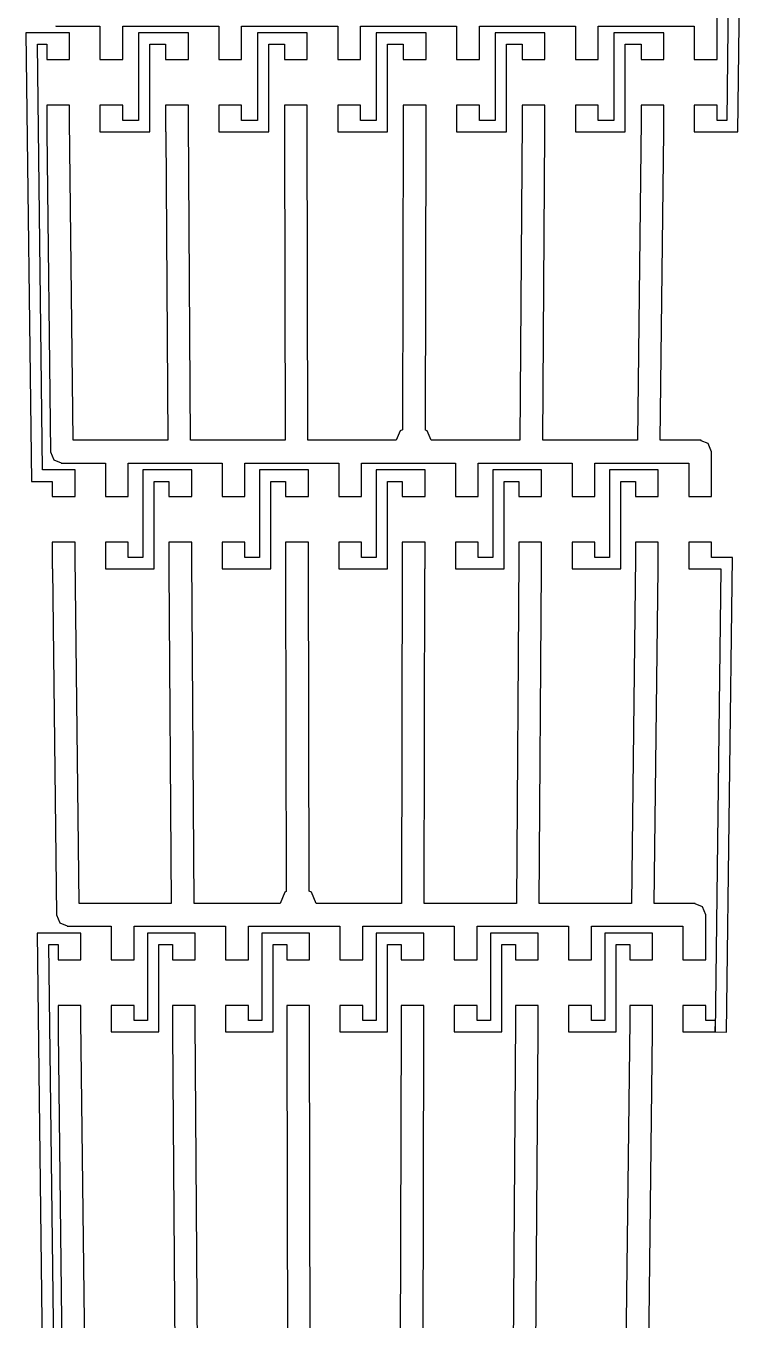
# Model space of a CAD drawing. Header units: metres. Extents: x 1 to 104, y 0 to 275.
# Drawn here: x 2.1 to 49.3, y 84.9 to 170 of the extents above; entities that cross this region are included whole.
import ezdxf

# ---------------------------------------------------------------- set-up
doc = ezdxf.new("R2010")
doc.units = ezdxf.units.M

msp = doc.modelspace()

# ---------------------------------------------------------------- linework, layer by layer
for p, q in [((48.913, 163.03), (49.2534, 190.897)), ((48.4944, 190.158), (48.1722, 163.789)), ((47.538, 167.789), (47.538, 170.739)), ((2.83865, 169.546), (2.08871, 169.537)), ((2.08871, 169.537), (2.44888, 140.057)), ((2.83875, 169.539), (2.83865, 169.546)), ((4.96196, 169.539), (2.83875, 169.539)), ((4.05412, 170.008), (4.05412, 169.989)), ((4.05412, 169.989), (6.96196, 169.989)), ((4.96196, 167.789), (4.96196, 169.539)), ((6.96196, 169.989), (6.96196, 167.789)), ((8.46196, 169.989), (14.7772, 169.989)), ((8.46196, 167.789), (8.46196, 169.989)), ((12.7772, 169.539), (9.49457, 169.539)), ((9.49457, 169.539), (9.49457, 163.789)), ((12.7772, 167.789), (12.7772, 169.539)), ((14.7772, 169.989), (14.7772, 167.789)), ((16.2772, 167.789), (16.2772, 169.989)), ((16.2772, 169.989), (22.5924, 169.989)), ((20.5924, 169.539), (17.3098, 169.539)), ((17.3098, 169.539), (17.3098, 163.789)), ((20.5924, 167.789), (20.5924, 169.539)), ((22.5924, 169.989), (22.5924, 167.789)), ((24.0924, 167.789), (24.0924, 169.989)), ((24.0924, 169.989), (30.4076, 169.989)), ((28.4076, 169.539), (25.125, 169.539)), ((25.125, 169.539), (25.125, 163.789)), ((28.4076, 167.789), (28.4076, 169.539)), ((30.4076, 169.989), (30.4076, 167.789)), ((31.9076, 167.789), (31.9076, 169.989)), ((31.9076, 169.989), (38.2228, 169.989)), ((36.2228, 169.539), (32.9402, 169.539)), ((32.9402, 169.539), (32.9402, 163.789)), ((36.2228, 167.789), (36.2228, 169.539)), ((38.2228, 169.989), (38.2228, 167.789)), ((39.7228, 167.789), (39.7228, 169.989)), ((39.7228, 169.989), (46.038, 169.989)), ((44.038, 169.539), (40.7554, 169.539)), ((40.7554, 169.539), (40.7554, 163.789)), ((44.038, 167.789), (44.038, 169.539)), ((46.038, 169.989), (46.038, 167.789)), ((3.18977, 140.807), (2.8479, 168.789)), ((2.8479, 168.789), (3.46196, 168.789)), ((3.46196, 168.789), (3.46196, 167.789)), ((10.2446, 168.789), (11.2772, 168.789)), ((10.2446, 163.039), (10.2446, 168.789)), ((11.2772, 168.789), (11.2772, 167.789)), ((18.0598, 168.789), (19.0924, 168.789)), ((18.0598, 163.039), (18.0598, 168.789)), ((19.0924, 168.789), (19.0924, 167.789)), ((25.875, 168.789), (26.9076, 168.789)), ((25.875, 163.039), (25.875, 168.789)), ((26.9076, 168.789), (26.9076, 167.789)), ((33.6902, 168.789), (34.7228, 168.789)), ((33.6902, 163.039), (33.6902, 168.789)), ((34.7228, 168.789), (34.7228, 167.789)), ((41.5054, 168.789), (42.538, 168.789)), ((41.5054, 163.039), (41.5054, 168.789)), ((42.538, 168.789), (42.538, 167.789)), ((3.46196, 167.789), (4.96196, 167.789)), ((6.96196, 167.789), (8.46196, 167.789)), ((11.2772, 167.789), (12.7772, 167.789)), ((14.7772, 167.789), (16.2772, 167.789)), ((19.0924, 167.789), (20.5924, 167.789)), ((22.5924, 167.789), (24.0924, 167.789)), ((26.9076, 167.789), (28.4076, 167.789)), ((30.4076, 167.789), (31.9076, 167.789)), ((34.7228, 167.789), (36.2228, 167.789)), ((38.2228, 167.789), (39.7228, 167.789)), ((42.538, 167.789), (44.038, 167.789)), ((46.038, 167.789), (47.538, 167.789)), ((4.96196, 164.789), (3.46196, 164.789)), ((3.46196, 164.789), (3.46196, 163.039)), ((4.96196, 163.789), (4.96196, 164.789)), ((8.46196, 164.789), (6.96196, 164.789)), ((6.96196, 164.789), (6.96196, 163.039)), ((8.46196, 163.789), (8.46196, 164.789)), ((12.7772, 164.789), (11.2772, 164.789)), ((11.2772, 164.789), (11.2772, 163.039)), ((12.7772, 163.789), (12.7772, 164.789)), ((16.2772, 164.789), (14.7772, 164.789)), ((14.7772, 164.789), (14.7772, 163.039)), ((16.2772, 163.789), (16.2772, 164.789)), ((20.5924, 164.789), (19.0924, 164.789)), ((19.0924, 164.789), (19.0924, 163.039)), ((20.5924, 163.789), (20.5924, 164.789)), ((24.0924, 164.789), (22.5924, 164.789)), ((22.5924, 164.789), (22.5924, 163.039)), ((24.0924, 163.789), (24.0924, 164.789)), ((28.4076, 164.789), (26.9076, 164.789)), ((26.9076, 164.789), (26.9076, 163.789)), ((28.4076, 163.039), (28.4076, 164.789)), ((31.9076, 164.789), (30.4076, 164.789)), ((30.4076, 164.789), (30.4076, 163.039)), ((31.9076, 163.789), (31.9076, 164.789)), ((36.2228, 164.789), (34.7228, 164.789)), ((34.7228, 164.789), (34.7228, 163.789)), ((36.2228, 163.039), (36.2228, 164.789)), ((39.7228, 164.789), (38.2228, 164.789)), ((38.2228, 164.789), (38.2228, 163.039)), ((39.7228, 163.789), (39.7228, 164.789)), ((44.038, 164.789), (42.538, 164.789)), ((42.538, 164.789), (42.538, 163.789)), ((44.038, 163.039), (44.038, 164.789)), ((47.538, 164.789), (46.038, 164.789)), ((46.038, 164.789), (46.038, 163.039)), ((47.538, 163.789), (47.538, 164.789)), ((5.20256, 142.757), (4.96196, 163.789)), ((9.49457, 163.789), (8.46196, 163.789)), ((12.9215, 142.757), (12.7772, 163.789)), ((17.3098, 163.789), (16.2772, 163.789)), ((20.6405, 142.757), (20.5924, 163.789)), ((25.125, 163.789), (24.0924, 163.789)), ((26.9076, 163.789), (26.8611, 143.457)), ((32.9402, 163.789), (31.9076, 163.789)), ((34.7228, 163.789), (34.5784, 142.757)), ((40.7554, 163.789), (39.7228, 163.789)), ((42.538, 163.789), (42.2974, 142.757)), ((48.1722, 163.789), (47.538, 163.789)), ((3.46196, 163.039), (3.47054, 163.039)), ((3.47054, 163.039), (3.71114, 142.007)), ((6.96196, 163.039), (10.2446, 163.039)), ((11.2772, 163.039), (11.2823, 163.039)), ((11.2823, 163.039), (11.4215, 142.757)), ((14.7772, 163.039), (18.0598, 163.039)), ((19.0924, 163.039), (19.0941, 163.039)), ((19.0941, 163.039), (19.1405, 142.757)), ((22.5924, 163.039), (25.875, 163.039)), ((28.361, 143.436), (28.4059, 163.039)), ((28.4059, 163.039), (28.4076, 163.039)), ((30.4076, 163.039), (33.6902, 163.039)), ((36.0784, 142.757), (36.2177, 163.039)), ((36.2177, 163.039), (36.2228, 163.039)), ((38.2228, 163.039), (41.5054, 163.039)), ((43.7974, 142.757), (44.0294, 163.039)), ((44.0294, 163.039), (44.038, 163.039)), ((46.038, 163.039), (48.163, 163.039)), ((48.163, 163.039), (48.913, 163.03)), ((26.7013, 143.391), (26.4388, 142.757)), ((26.8611, 143.457), (26.7013, 143.391)), ((28.4691, 143.391), (28.361, 143.436)), ((28.7317, 142.757), (28.4691, 143.391)), ((11.4215, 142.757), (5.20256, 142.757)), ((19.1405, 142.757), (12.9215, 142.757)), ((26.4388, 142.757), (20.6405, 142.757)), ((34.5784, 142.757), (28.7317, 142.757)), ((42.2974, 142.757), (36.0784, 142.757)), ((46.4937, 142.757), (43.7974, 142.757)), ((46.4937, 142.729), (46.4937, 142.757)), ((46.9564, 142.538), (46.4937, 142.729)), ((47.1761, 142.007), (46.9564, 142.538)), ((3.71114, 142.007), (3.93082, 141.477)), ((3.93082, 141.477), (4.41605, 141.276)), ((4.41605, 141.276), (4.41605, 141.257)), ((4.41605, 141.257), (7.32388, 141.257)), ((7.32388, 141.257), (7.32388, 139.057)), ((8.82388, 141.257), (14.9943, 141.257)), ((8.82388, 139.057), (8.82388, 141.257)), ((14.9943, 141.257), (14.9943, 139.057)), ((16.4943, 139.057), (16.4943, 141.257)), ((16.4943, 141.257), (22.6648, 141.257)), ((22.6648, 141.257), (22.6648, 139.057)), ((24.1648, 139.057), (24.1648, 141.257)), ((24.1648, 141.257), (30.3352, 141.257)), ((30.3352, 141.257), (30.3352, 139.057)), ((31.8352, 139.057), (31.8352, 141.257)), ((31.8352, 141.257), (38.0057, 141.257)), ((38.0057, 141.257), (38.0057, 139.057)), ((39.5057, 139.057), (39.5057, 141.257)), ((39.5057, 141.257), (45.6761, 141.257)), ((45.6761, 141.257), (45.6761, 139.057)), ((47.1761, 139.057), (47.1761, 142.007)), ((5.32388, 140.807), (3.18977, 140.807)), ((5.32388, 139.057), (5.32388, 140.807)), ((12.9943, 140.807), (9.7841, 140.807)), ((9.7841, 140.807), (9.7841, 135.057)), ((12.9943, 139.057), (12.9943, 140.807)), ((20.6648, 140.807), (17.4545, 140.807)), ((17.4545, 140.807), (17.4545, 135.057)), ((20.6648, 139.057), (20.6648, 140.807)), ((28.3352, 140.807), (25.125, 140.807)), ((25.125, 140.807), (25.125, 135.057)), ((28.3352, 139.057), (28.3352, 140.807)), ((36.0057, 140.807), (32.7954, 140.807)), ((32.7954, 140.807), (32.7954, 135.057)), ((36.0057, 139.057), (36.0057, 140.807)), ((43.6761, 140.807), (40.4659, 140.807)), ((40.4659, 140.807), (40.4659, 135.057)), ((43.6761, 139.057), (43.6761, 140.807)), ((2.44888, 140.057), (2.82388, 140.062)), ((2.82388, 140.062), (2.82388, 140.057)), ((2.82388, 140.057), (3.82388, 140.057)), ((3.82388, 140.057), (3.82388, 139.057)), ((10.5341, 140.057), (11.4943, 140.057)), ((10.5341, 134.307), (10.5341, 140.057)), ((11.4943, 140.057), (11.4943, 139.057)), ((18.2045, 140.057), (19.1648, 140.057)), ((18.2045, 134.307), (18.2045, 140.057)), ((19.1648, 140.057), (19.1648, 139.057)), ((25.875, 140.057), (26.8352, 140.057)), ((25.875, 134.307), (25.875, 140.057)), ((26.8352, 140.057), (26.8352, 139.057)), ((33.5454, 140.057), (34.5057, 140.057)), ((33.5454, 134.307), (33.5454, 140.057)), ((34.5057, 140.057), (34.5057, 139.057)), ((41.2159, 140.057), (42.1761, 140.057)), ((41.2159, 134.307), (41.2159, 140.057)), ((42.1761, 140.057), (42.1761, 139.057)), ((3.82388, 139.057), (5.32388, 139.057)), ((7.32388, 139.057), (8.82388, 139.057)), ((11.4943, 139.057), (12.9943, 139.057)), ((14.9943, 139.057), (16.4943, 139.057)), ((19.1648, 139.057), (20.6648, 139.057)), ((22.6648, 139.057), (24.1648, 139.057)), ((26.8352, 139.057), (28.3352, 139.057)), ((30.3352, 139.057), (31.8352, 139.057)), ((34.5057, 139.057), (36.0057, 139.057)), ((38.0057, 139.057), (39.5057, 139.057)), ((42.1761, 139.057), (43.6761, 139.057)), ((45.6761, 139.057), (47.1761, 139.057)), ((5.32388, 136.057), (3.82388, 136.057)), ((3.82388, 136.057), (3.82388, 134.307)), ((5.32388, 135.057), (5.32388, 136.057)), ((8.82388, 136.057), (7.32388, 136.057)), ((7.32388, 136.057), (7.32388, 134.307)), ((8.82388, 135.057), (8.82388, 136.057)), ((12.9943, 136.057), (11.4943, 136.057)), ((11.4943, 136.057), (11.4943, 134.307)), ((12.9943, 135.057), (12.9943, 136.057)), ((16.4943, 136.057), (14.9943, 136.057)), ((14.9943, 136.057), (14.9943, 134.307)), ((16.4943, 135.057), (16.4943, 136.057)), ((20.6648, 136.057), (19.1648, 136.057)), ((19.1648, 136.057), (19.1648, 134.307)), ((20.6648, 135.057), (20.6648, 136.057)), ((24.1648, 136.057), (22.6648, 136.057)), ((22.6648, 136.057), (22.6648, 134.307)), ((24.1648, 135.057), (24.1648, 136.057)), ((28.3352, 136.057), (26.8352, 136.057)), ((26.8352, 136.057), (26.8352, 135.057)), ((28.3352, 134.307), (28.3352, 136.057)), ((31.8352, 136.057), (30.3352, 136.057)), ((30.3352, 136.057), (30.3352, 134.307)), ((31.8352, 135.057), (31.8352, 136.057)), ((36.0057, 136.057), (34.5057, 136.057)), ((34.5057, 136.057), (34.5057, 135.057)), ((36.0057, 134.307), (36.0057, 136.057)), ((39.5057, 136.057), (38.0057, 136.057)), ((38.0057, 136.057), (38.0057, 134.307)), ((39.5057, 135.057), (39.5057, 136.057)), ((43.6761, 136.057), (42.1761, 136.057)), ((42.1761, 136.057), (42.1761, 135.057)), ((43.6761, 134.307), (43.6761, 136.057)), ((47.1761, 136.057), (45.6761, 136.057)), ((45.6761, 136.057), (45.6761, 134.307)), ((47.1761, 135.057), (47.1761, 136.057)), ((5.58595, 112.317), (5.32388, 135.057)), ((9.7841, 135.057), (8.82388, 135.057)), ((13.1516, 112.317), (12.9943, 135.057)), ((17.4545, 135.057), (16.4943, 135.057)), ((20.7153, 113.117), (20.6648, 135.057)), ((25.125, 135.057), (24.1648, 135.057)), ((26.8352, 135.057), (26.7828, 112.317)), ((32.7954, 135.057), (31.8352, 135.057)), ((34.5057, 135.057), (34.3484, 112.317)), ((40.4659, 135.057), (39.5057, 135.057)), ((42.1761, 135.057), (41.914, 112.317)), ((48.2926, 135.057), (47.1761, 135.057)), ((48.1676, 103.858), (48.5486, 135.046)), ((48.2926, 135.049), (48.2926, 135.057)), ((48.5486, 135.046), (48.2926, 135.049)), ((3.82388, 134.307), (3.83253, 134.307)), ((3.83253, 134.307), (4.09459, 111.567)), ((7.32388, 134.307), (10.5341, 134.307)), ((11.4943, 134.307), (11.4995, 134.307)), ((11.4995, 134.307), (11.6516, 112.317)), ((14.9943, 134.307), (18.2045, 134.307)), ((19.1648, 134.307), (19.1665, 134.307)), ((19.1665, 134.307), (19.2154, 113.096)), ((22.6648, 134.307), (25.875, 134.307)), ((28.2828, 112.317), (28.3335, 134.307)), ((28.3335, 134.307), (28.3352, 134.307)), ((30.3352, 134.307), (33.5454, 134.307)), ((35.8484, 112.317), (36.0005, 134.307)), ((36.0005, 134.307), (36.0057, 134.307)), ((38.0057, 134.307), (41.2159, 134.307)), ((43.414, 112.317), (43.6675, 134.307)), ((43.6675, 134.307), (43.6761, 134.307)), ((45.6761, 134.307), (47.7896, 134.307)), ((47.7896, 134.307), (47.4176, 103.867)), ((11.6516, 112.317), (5.58595, 112.317)), ((18.8036, 112.317), (13.1516, 112.317)), ((19.1076, 113.051), (18.8036, 112.317)), ((19.2154, 113.096), (19.1076, 113.051)), ((20.8754, 113.051), (20.7153, 113.117)), ((21.1793, 112.317), (20.8754, 113.051)), ((26.7828, 112.317), (21.1793, 112.317)), ((34.3484, 112.317), (28.2828, 112.317)), ((41.914, 112.317), (35.8484, 112.317)), ((46.1103, 112.317), (43.414, 112.317)), ((46.1103, 112.289), (46.1103, 112.317)), ((4.09459, 111.567), (4.31427, 111.037)), ((46.573, 112.097), (46.1103, 112.289)), ((46.7926, 111.567), (46.573, 112.097)), ((46.7926, 108.617), (46.7926, 111.567)), ((4.31427, 111.037), (4.7995, 110.836)), ((4.7995, 110.836), (4.7995, 110.817)), ((4.7995, 110.817), (7.70734, 110.817)), ((7.70734, 110.817), (7.70734, 108.617)), ((9.20734, 110.817), (15.2244, 110.817)), ((9.20734, 108.617), (9.20734, 110.817)), ((15.2244, 110.817), (15.2244, 108.617)), ((16.7244, 108.617), (16.7244, 110.817)), ((16.7244, 110.817), (22.7415, 110.817)), ((22.7415, 110.817), (22.7415, 108.617)), ((24.2415, 108.617), (24.2415, 110.817)), ((24.2415, 110.817), (30.2585, 110.817)), ((30.2585, 110.817), (30.2585, 108.617)), ((31.7585, 108.617), (31.7585, 110.817)), ((31.7585, 110.817), (37.7756, 110.817)), ((37.7756, 110.817), (37.7756, 108.617)), ((39.2756, 108.617), (39.2756, 110.817)), ((39.2756, 110.817), (45.2926, 110.817)), ((45.2926, 110.817), (45.2926, 108.617)), ((3.58537, 110.374), (2.83542, 110.365)), ((2.83542, 110.365), (3.23859, 77.367)), ((3.58545, 110.367), (3.58537, 110.374)), ((5.70734, 110.367), (3.58545, 110.367)), ((5.70734, 108.617), (5.70734, 110.367)), ((13.2244, 110.367), (10.0909, 110.367)), ((10.0909, 110.367), (10.0909, 104.617)), ((13.2244, 108.617), (13.2244, 110.367)), ((20.7415, 110.367), (17.6079, 110.367)), ((17.6079, 110.367), (17.6079, 104.617)), ((20.7415, 108.617), (20.7415, 110.367)), ((28.2585, 110.367), (25.125, 110.367)), ((25.125, 110.367), (25.125, 104.617)), ((28.2585, 108.617), (28.2585, 110.367)), ((35.7756, 110.367), (32.6421, 110.367)), ((32.6421, 110.367), (32.6421, 104.617)), ((35.7756, 108.617), (35.7756, 110.367)), ((43.2926, 110.367), (40.1591, 110.367)), ((40.1591, 110.367), (40.1591, 104.617)), ((43.2926, 108.617), (43.2926, 110.367)), ((3.97948, 78.117), (3.59462, 109.617)), ((3.59462, 109.617), (4.20734, 109.617)), ((4.20734, 109.617), (4.20734, 108.617)), ((10.8409, 109.617), (11.7244, 109.617)), ((10.8409, 103.867), (10.8409, 109.617)), ((11.7244, 109.617), (11.7244, 108.617)), ((18.3579, 109.617), (19.2415, 109.617)), ((18.3579, 103.867), (18.3579, 109.617)), ((19.2415, 109.617), (19.2415, 108.617)), ((25.875, 109.617), (26.7585, 109.617)), ((25.875, 103.867), (25.875, 109.617)), ((26.7585, 109.617), (26.7585, 108.617)), ((33.3921, 109.617), (34.2756, 109.617)), ((33.3921, 103.867), (33.3921, 109.617)), ((34.2756, 109.617), (34.2756, 108.617)), ((40.9091, 109.617), (41.7926, 109.617)), ((40.9091, 103.867), (40.9091, 109.617)), ((41.7926, 109.617), (41.7926, 108.617)), ((4.20734, 108.617), (5.70734, 108.617)), ((7.70734, 108.617), (9.20734, 108.617)), ((11.7244, 108.617), (13.2244, 108.617)), ((15.2244, 108.617), (16.7244, 108.617)), ((19.2415, 108.617), (20.7415, 108.617)), ((22.7415, 108.617), (24.2415, 108.617)), ((26.7585, 108.617), (28.2585, 108.617)), ((30.2585, 108.617), (31.7585, 108.617)), ((34.2756, 108.617), (35.7756, 108.617)), ((37.7756, 108.617), (39.2756, 108.617)), ((41.7926, 108.617), (43.2926, 108.617)), ((45.2926, 108.617), (46.7926, 108.617)), ((5.70734, 105.617), (4.20734, 105.617)), ((4.20734, 105.617), (4.20734, 103.867)), ((5.70734, 104.617), (5.70734, 105.617)), ((9.20734, 105.617), (7.70734, 105.617)), ((7.70734, 105.617), (7.70734, 103.867)), ((9.20734, 104.617), (9.20734, 105.617)), ((13.2244, 105.617), (11.7244, 105.617)), ((11.7244, 105.617), (11.7244, 103.867)), ((13.2244, 104.617), (13.2244, 105.617)), ((16.7244, 105.617), (15.2244, 105.617)), ((15.2244, 105.617), (15.2244, 103.867)), ((16.7244, 104.617), (16.7244, 105.617)), ((20.7415, 105.617), (19.2415, 105.617)), ((19.2415, 105.617), (19.2415, 103.867)), ((20.7415, 104.617), (20.7415, 105.617)), ((24.2415, 105.617), (22.7415, 105.617)), ((22.7415, 105.617), (22.7415, 103.867)), ((24.2415, 104.617), (24.2415, 105.617)), ((28.2585, 105.617), (26.7585, 105.617)), ((26.7585, 105.617), (26.7585, 104.617)), ((28.2585, 103.867), (28.2585, 105.617)), ((31.7585, 105.617), (30.2585, 105.617)), ((30.2585, 105.617), (30.2585, 103.867)), ((31.7585, 104.617), (31.7585, 105.617)), ((35.7756, 105.617), (34.2756, 105.617)), ((34.2756, 105.617), (34.2756, 104.617)), ((35.7756, 103.867), (35.7756, 105.617)), ((39.2756, 105.617), (37.7756, 105.617)), ((37.7756, 105.617), (37.7756, 103.867)), ((39.2756, 104.617), (39.2756, 105.617)), ((43.2926, 105.617), (41.7926, 105.617)), ((41.7926, 105.617), (41.7926, 104.617)), ((43.2926, 103.867), (43.2926, 105.617)), ((46.7926, 105.617), (45.2926, 105.617)), ((45.2926, 105.617), (45.2926, 103.867)), ((46.7926, 104.617), (46.7926, 105.617)), ((4.20734, 103.867), (4.21603, 103.867)), ((4.21603, 103.867), (4.50084, 79.317)), ((5.99214, 80.067), (5.70734, 104.617)), ((7.70734, 103.867), (10.8409, 103.867)), ((10.0909, 104.617), (9.20734, 104.617)), ((11.7244, 103.867), (11.7296, 103.867)), ((11.7296, 103.867), (11.8953, 80.067)), ((13.3953, 80.067), (13.2244, 104.617)), ((15.2244, 103.867), (18.3579, 103.867)), ((17.6079, 104.617), (16.7244, 104.617)), ((19.2415, 103.867), (19.2432, 103.867)), ((19.2432, 103.867), (19.2984, 80.067)), ((20.7984, 80.067), (20.7415, 104.617)), ((22.7415, 103.867), (25.875, 103.867)), ((25.125, 104.617), (24.2415, 104.617)), ((26.7585, 104.617), (26.7032, 80.767)), ((28.2031, 80.7456), (28.2568, 103.867)), ((28.2568, 103.867), (28.2585, 103.867)), ((30.2585, 103.867), (33.3921, 103.867)), ((32.6421, 104.617), (31.7585, 104.617)), ((34.2756, 104.617), (34.1047, 80.067)), ((35.6047, 80.067), (35.7704, 103.867)), ((35.7704, 103.867), (35.7756, 103.867)), ((37.7756, 103.867), (40.9091, 103.867)), ((40.1591, 104.617), (39.2756, 104.617)), ((41.7926, 104.617), (41.5078, 80.067)), ((43.0078, 80.067), (43.284, 103.867)), ((43.284, 103.867), (43.2926, 103.867)), ((45.2926, 103.867), (47.4176, 103.867)), ((47.4268, 104.617), (46.7926, 104.617)), ((47.4176, 103.867), (47.4268, 104.617)), ((47.4176, 103.867), (48.1676, 103.858))]:
    msp.add_line(p, q)

doc.saveas('drawing.dxf')
